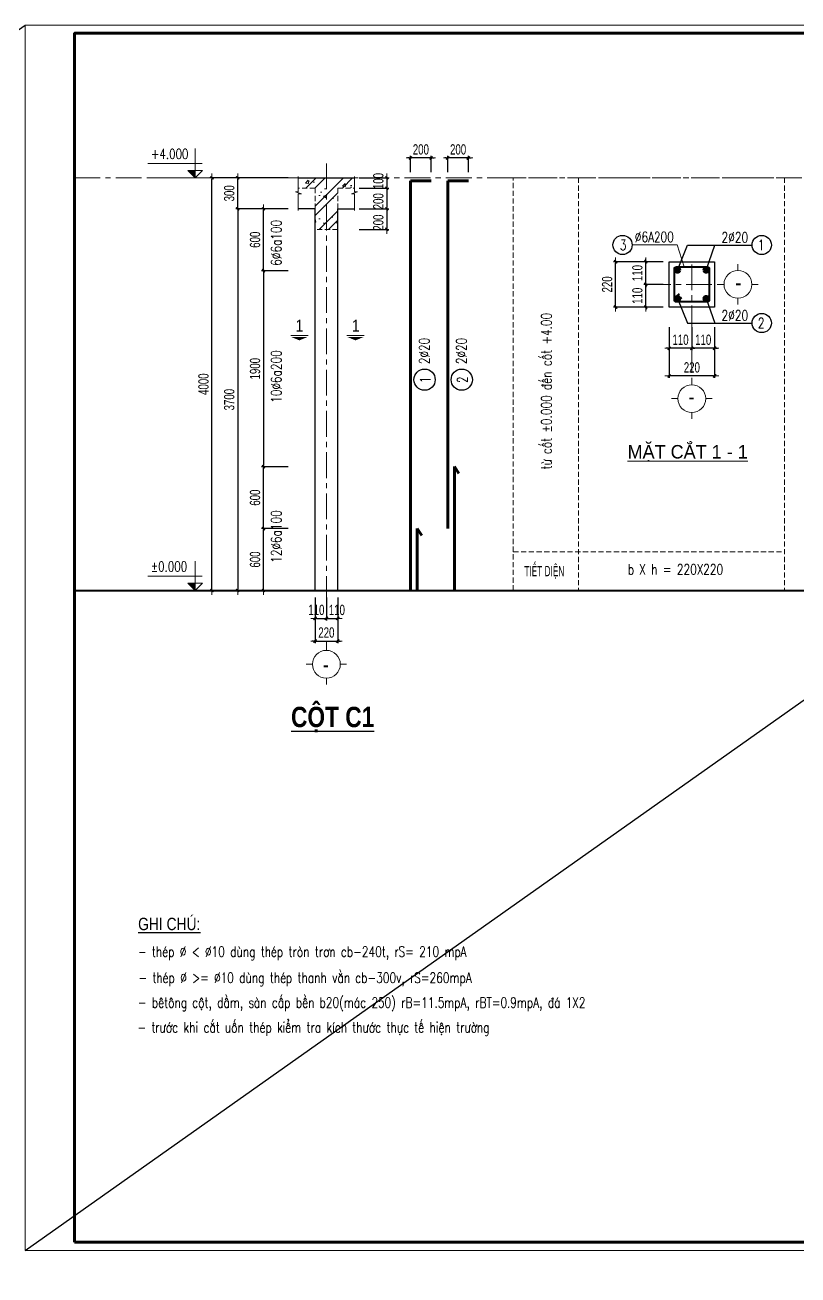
# Model space of a CAD drawing. Header units: millimetres. Extents: x -295047 to 263296, y -724756 to -308748.
# Drawn here: x -68504 to -61011, y -356723 to -344605 of the extents above; entities that cross this region are included whole.
import ezdxf
from ezdxf.enums import TextEntityAlignment as Align

# ---------------------------------------------------------------- set-up
doc = ezdxf.new("R2010")
doc.units = ezdxf.units.MM
doc.header["$MEASUREMENT"] = 0
doc.header["$PDMODE"] = 32
for name, pattern in [('CENTERX2', [4, 2.5, -0.5, 0.5, -0.5]), ('DASHDOT', [1, 0.5, -0.25, 0, -0.25]), ('HIDDEN', [0.375, 0.25, -0.125])]:
    doc.linetypes.add(name, pattern=pattern)
doc.layers.get('Defpoints').update_dxf_attribs({"color": 1})
doc.layers.add('7', color=7, linetype='Continuous')
for name, color, linetype, lineweight in [('EG Dim', 8, 'Continuous', 15), ('EG Khac', 4, 'Continuous', 15), ('EG Net dam3', 1, 'Continuous', 60), ('EG Text1', 3, 'Continuous', 20), ('EG Text2', 7, 'Continuous', 25), ('ISO', 153, 'Continuous', 13), ('Khac', 156, 'Continuous', 9), ('Khungten_LCDI', 7, 'Continuous', 5), ('KICHTHUOC', 8, 'Continuous', 18), ('LC Dim', 8, 'Continuous', 18), ('LC Hatch', 252, 'Continuous', 9), ('LC ISO', 153, 'Continuous', 13), ('LC MANH DUT', 35, 'HIDDEN', 5), ('LC Net dam2', 6, 'Continuous', 40), ('LC Net dam3', 1, 'Continuous', 60), ('LC Net manh', 219, 'Continuous', 5), ('LC Net thay', 7, 'Continuous', 25), ('LC Net truc', 79, 'DASHDOT', 13), ('LC Text1', 3, 'Continuous', 20), ('LC Text2', 7, 'Continuous', 25), ('TEXT2', 3, 'Continuous', 20)]:
    doc.layers.add(name, color=color, linetype=linetype, lineweight=lineweight)
doc.layers.add('KCS_Plotter', color=11, linetype='Continuous', plot=False)
doc.styles.add('EG 1', font='VHAVANB.TTF')
doc.styles.add('EG Hai', font='VHARIALN.TTF', dxfattribs={"width": 0.7})
doc.styles.add('EG Huy', font='vnsimli.shx', dxfattribs={"width": 0.75})
doc.styles.add('HOATBIF', font='hoatbif.shx', dxfattribs={"width": 0.7})
doc.styles.add('Khungten', font='VHAVAN.TTF', dxfattribs={"width": 0.9, "height": 5000})
doc.styles.add('LC 1', font='VHAVANB.TTF')
doc.styles.add('LC 3', font='vnsimli.shx', dxfattribs={"width": 0.75})
doc.styles.add('LC3', font='VHARIALB.TTF', dxfattribs={"width": 0.8})
doc.styles.add('RMS2', font='romans.shx', dxfattribs={"width": 0.75})
doc.styles.add('T2', font='VHARIAL.TTF', dxfattribs={"width": 0.8})
doc.styles.add('Title', font='VHBLACK.TTF', dxfattribs={"width": 0.8})
doc.dimstyles.new('1-100(1-40)', dxfattribs={"dimscale": 40, "dimtxt": 2.5, "dimasz": 0.35, "dimexe": 0.5, "dimexo": 0, "dimgap": 0.8, "dimtad": 1, "dimdec": 0, "dimzin": 0, "dimdsep": 46, "dimtxsty": 'HOATBIF', "dimblk1": 'DOT', "dimblk2": 'DOT', "dimsah": 1, "dimcen": -1, "dimdle": 1, "dimclrd": 256, "dimclre": 256, "dimclrt": 4, "dimadec": 3, "dimazin": 2, "dimtfac": 0.333333, "dimtdec": 0, "dimtix": 1, "dimtmove": 2, "dimatfit": 3, "dimldrblk": 'DOT', "dimfxl": 1, "dimtvp": 0.833333, "dimtolj": 1, "dimtzin": 0, "dimarcsym": 0})

# ---------------------------------------------------------------- blocks, each defined once
blk = doc.blocks.new('catngang')
at = {"layer": 'EG Khac', "color": 1, "ltscale": 2}
blk.add_line((0, 0), (-4.41, 0), dxfattribs=at)
blk.add_lwpolyline([(-2.21, -1.22, 0, 4.29, 0), (-2.21, -0.33, 2.5, 2.5, 0)], format="xyseb", dxfattribs=at)
at = {"layer": 'EG Khac', "color": 7, "style": 'EG 1'}
blk.add_attdef('MC', text='', height=3, dxfattribs=at).set_placement((-2.21, 2.5), align=Align.MIDDLE_CENTER)
blk = doc.blocks.new('TIEUDE2')
at = {"layer": 'LC Text2', "color": 7, "style": 'LC 1'}
blk.add_attdef('%%UTIªU§Ò', text='', height=3.5, dxfattribs=at).set_placement((0, 0), align=Align.BOTTOM_CENTER)
blk.add_attdef('TL', text='', height=2.2, dxfattribs=at).set_placement((0, -1.8), align=Align.TOP_CENTER)
blk = doc.blocks.new('CT')
at = {"layer": 'LC Text1', "lineweight": 15}
blk.add_hatch(color=4, dxfattribs=at).paths.add_polyline_path([(3.25, 1.6), (1.64, 1.6), (1.64, 0)])
at = {"layer": 'LC Text1', "color": 4, "lineweight": 15, "ltscale": 50}
for p, q in [((0.05, 3.14), (12, 3.14)), ((12.09, 0), (0, 0))]:
    blk.add_line(p, q, dxfattribs=at)
for points in [[(1.64, 6.43), (1.64, 0)], [(1.64, 0), (0.03, 1.6), (1.64, 1.6)], [(1.64, 0), (3.25, 1.6), (1.64, 1.6)]]:
    blk.add_lwpolyline(points, dxfattribs=at)
at = {"layer": 'LC Text1', "color": 4, "style": 'LC 3', "width": 0.75}
blk.add_attdef('CT', (1.91, 3.5), '', height=2.2, dxfattribs=at)
blk = doc.blocks.new('DOT')
at = {"layer": 'LC Dim'}
blk.add_line((-3, 0), (3, 0), dxfattribs=at)
at = {"layer": 'LC Dim', "color": 4}
blk.add_line((-1, -1), (1, 1), dxfattribs=at)
blk.add_lwpolyline([(0.5, 1), (-1, -0.5), (-0.5, -1), (1, 0.5)], close=True, dxfattribs=at)
blk = doc.blocks.new('*D238')
at = {"layer": 'Defpoints', "color": 0, "ltscale": 2, "transparency": 16777216}
for p in [(-66192, -349487), (-65952, -349487), (-65952, -350087)]:
    blk.add_point(p, dxfattribs=at)
at = {"layer": 'LC Dim', "lineweight": -2, "ltscale": 2, "transparency": 16777216}
for p, q in [((-65952, -349487), (-66212, -349487)), ((-66192, -350073), (-66192, -349501)), ((-65952, -350087), (-66212, -350087))]:
    blk.add_line(p, q, dxfattribs=at)
at = {"layer": 'LC Dim', "lineweight": -2, "ltscale": 2, "transparency": 16777216, "xscale": 14, "yscale": 14, "zscale": 14}
for p, rotation in [((-66192, -349487), 90), ((-66192, -350087), 270)]:
    blk.add_blockref('DOT', p, dxfattribs=dict(at, rotation=rotation))
at = {"layer": 'LC Dim', "color": 4, "ltscale": 2, "transparency": 16777216, "insert": (-66274, -349787), "char_height": 100, "attachment_point": 5, "rotation": 90, "style": 'HOATBIF'}
blk.add_mtext('\\A1;600', dxfattribs=at)
blk = doc.blocks.new('_Dot')
at = {"color": 0, "linetype": 'ByBlock', "lineweight": -2}
blk.add_line((-0.5, 0), (-1, 0), dxfattribs=at)
at = {"color": 0, "linetype": 'ByBlock', "const_width": 0.5}
blk.add_lwpolyline([(-0.25, 0, 1), (0.25, 0, 1)], format="xyb", close=True, dxfattribs=at)
blk = doc.blocks.new('*D239')
at = {"layer": 'Defpoints', "color": 0, "ltscale": 2, "transparency": 16777216}
for p in [(-66192, -346387), (-65952, -346387), (-65952, -346987)]:
    blk.add_point(p, dxfattribs=at)
at = {"layer": 'LC Dim', "lineweight": -2, "ltscale": 2, "transparency": 16777216}
for p, q in [((-65952, -346387), (-66212, -346387)), ((-66192, -346973), (-66192, -346401)), ((-65952, -346987), (-66212, -346987))]:
    blk.add_line(p, q, dxfattribs=at)
at = {"layer": 'LC Dim', "lineweight": -2, "ltscale": 2, "transparency": 16777216, "xscale": 14, "yscale": 14, "zscale": 14}
for p, rotation in [((-66192, -346387), 90), ((-66192, -346987), 270)]:
    blk.add_blockref('DOT', p, dxfattribs=dict(at, rotation=rotation))
at = {"layer": 'LC Dim', "color": 4, "ltscale": 2, "transparency": 16777216, "insert": (-66274, -346687), "char_height": 100, "attachment_point": 5, "rotation": 90, "style": 'HOATBIF'}
blk.add_mtext('\\A1;600', dxfattribs=at)
blk = doc.blocks.new('*D240')
at = {"layer": 'Defpoints', "color": 0, "ltscale": 2, "transparency": 16777216}
for p in [(-65952, -346987), (-66192, -348887), (-65952, -348887)]:
    blk.add_point(p, dxfattribs=at)
at = {"layer": 'LC Dim', "lineweight": -2, "ltscale": 2, "transparency": 16777216}
for p, q in [((-65952, -346987), (-66212, -346987)), ((-66192, -347001), (-66192, -348873)), ((-65952, -348887), (-66212, -348887))]:
    blk.add_line(p, q, dxfattribs=at)
at = {"layer": 'LC Dim', "lineweight": -2, "ltscale": 2, "transparency": 16777216, "xscale": 14, "yscale": 14, "zscale": 14}
for p, rotation in [((-66192, -346987), 90), ((-66192, -348887), 270)]:
    blk.add_blockref('DOT', p, dxfattribs=dict(at, rotation=rotation))
at = {"layer": 'LC Dim', "color": 4, "ltscale": 2, "transparency": 16777216, "insert": (-66274, -347937), "char_height": 100, "attachment_point": 5, "rotation": 90, "style": 'HOATBIF'}
blk.add_mtext('\\A1;1900', dxfattribs=at)
blk = doc.blocks.new('*D241')
at = {"layer": 'Defpoints', "color": 0, "ltscale": 2, "transparency": 16777216}
for p in [(-65952, -346387), (-66442, -350087), (-65952, -350087)]:
    blk.add_point(p, dxfattribs=at)
at = {"layer": 'LC Dim', "lineweight": -2, "ltscale": 2, "transparency": 16777216}
for p, q in [((-65952, -346387), (-66462, -346387)), ((-66442, -346401), (-66442, -350073)), ((-65952, -350087), (-66462, -350087))]:
    blk.add_line(p, q, dxfattribs=at)
at = {"layer": 'LC Dim', "lineweight": -2, "ltscale": 2, "transparency": 16777216, "xscale": 14, "yscale": 14, "zscale": 14}
for p, rotation in [((-66442, -346387), 90), ((-66442, -350087), 270)]:
    blk.add_blockref('DOT', p, dxfattribs=dict(at, rotation=rotation))
at = {"layer": 'LC Dim', "color": 4, "ltscale": 2, "transparency": 16777216, "insert": (-66524, -348237), "char_height": 100, "attachment_point": 5, "rotation": 90, "style": 'HOATBIF'}
blk.add_mtext('\\A1;3700', dxfattribs=at)
blk = doc.blocks.new('*D242')
at = {"layer": 'Defpoints', "color": 0, "ltscale": 2, "transparency": 16777216}
for p in [(-66442, -346087), (-65952, -346087), (-65952, -346387)]:
    blk.add_point(p, dxfattribs=at)
at = {"layer": 'LC Dim', "lineweight": -2, "ltscale": 2, "transparency": 16777216}
for p, q in [((-65952, -346087), (-66462, -346087)), ((-66442, -346373), (-66442, -346101)), ((-65952, -346387), (-66462, -346387))]:
    blk.add_line(p, q, dxfattribs=at)
at = {"layer": 'LC Dim', "lineweight": -2, "ltscale": 2, "transparency": 16777216, "xscale": 14, "yscale": 14, "zscale": 14}
for p, rotation in [((-66442, -346087), 90), ((-66442, -346387), 270)]:
    blk.add_blockref('DOT', p, dxfattribs=dict(at, rotation=rotation))
at = {"layer": 'LC Dim', "color": 4, "ltscale": 2, "transparency": 16777216, "insert": (-66524, -346237), "char_height": 100, "attachment_point": 5, "rotation": 90, "style": 'HOATBIF'}
blk.add_mtext('\\A1;300', dxfattribs=at)
blk = doc.blocks.new('*D243')
at = {"layer": 'Defpoints', "color": 0, "ltscale": 2, "transparency": 16777216}
for p in [(-66692, -346087), (-65952, -346087), (-65952, -350087)]:
    blk.add_point(p, dxfattribs=at)
at = {"layer": 'LC Dim', "lineweight": -2, "ltscale": 2, "transparency": 16777216}
for p, q in [((-65952, -346087), (-66712, -346087)), ((-66692, -350073), (-66692, -346101)), ((-65952, -350087), (-66712, -350087))]:
    blk.add_line(p, q, dxfattribs=at)
at = {"layer": 'LC Dim', "lineweight": -2, "ltscale": 2, "transparency": 16777216, "xscale": 14, "yscale": 14, "zscale": 14}
for p, rotation in [((-66692, -346087), 90), ((-66692, -350087), 270)]:
    blk.add_blockref('DOT', p, dxfattribs=dict(at, rotation=rotation))
at = {"layer": 'LC Dim', "color": 4, "ltscale": 2, "transparency": 16777216, "insert": (-66774, -348087), "char_height": 100, "attachment_point": 5, "rotation": 90, "style": 'HOATBIF'}
blk.add_mtext('\\A1;4000', dxfattribs=at)
blk = doc.blocks.new('*D244')
at = {"layer": 'Defpoints', "color": 0, "ltscale": 2, "transparency": 16777216}
for p in [(-65693, -350154), (-65583, -350154), (-65583, -350358)]:
    blk.add_point(p, dxfattribs=at)
at = {"layer": 'LC Dim', "lineweight": -2, "ltscale": 2, "transparency": 16777216}
for p, q in [((-65693, -350154), (-65693, -350378)), ((-65583, -350154), (-65583, -350378)), ((-65679, -350358), (-65597, -350358))]:
    blk.add_line(p, q, dxfattribs=at)
at = {"layer": 'LC Dim', "lineweight": -2, "ltscale": 2, "transparency": 16777216, "xscale": 14, "yscale": 14, "zscale": 14, "rotation": 180}
blk.add_blockref('DOT', (-65693, -350358), dxfattribs=at)
at = {"layer": 'LC Dim', "lineweight": -2, "ltscale": 2, "transparency": 16777216, "xscale": 14, "yscale": 14, "zscale": 14}
blk.add_blockref('DOT', (-65583, -350358), dxfattribs=at)
at = {"layer": 'LC Dim', "color": 4, "ltscale": 2, "transparency": 16777216, "insert": (-65680, -350276), "char_height": 100, "attachment_point": 5, "style": 'HOATBIF'}
blk.add_mtext('\\A1;110', dxfattribs=at)
blk = doc.blocks.new('*D245')
at = {"layer": 'Defpoints', "color": 0, "ltscale": 2, "transparency": 16777216}
for p in [(-65583, -350154), (-65473, -350154), (-65473, -350358)]:
    blk.add_point(p, dxfattribs=at)
at = {"layer": 'LC Dim', "lineweight": -2, "ltscale": 2, "transparency": 16777216}
for p, q in [((-65583, -350154), (-65583, -350378)), ((-65473, -350154), (-65473, -350378)), ((-65569, -350358), (-65487, -350358))]:
    blk.add_line(p, q, dxfattribs=at)
at = {"layer": 'LC Dim', "lineweight": -2, "ltscale": 2, "transparency": 16777216, "xscale": 14, "yscale": 14, "zscale": 14, "rotation": 180}
blk.add_blockref('DOT', (-65583, -350358), dxfattribs=at)
at = {"layer": 'LC Dim', "lineweight": -2, "ltscale": 2, "transparency": 16777216, "xscale": 14, "yscale": 14, "zscale": 14}
blk.add_blockref('DOT', (-65473, -350358), dxfattribs=at)
at = {"layer": 'LC Dim', "color": 4, "ltscale": 2, "transparency": 16777216, "insert": (-65481, -350276), "char_height": 100, "attachment_point": 5, "style": 'HOATBIF'}
blk.add_mtext('\\A1;110', dxfattribs=at)
blk = doc.blocks.new('*D246')
at = {"layer": 'Defpoints', "color": 0, "ltscale": 2, "transparency": 16777216}
for p in [(-65693, -350154), (-65473, -350154), (-65473, -350577)]:
    blk.add_point(p, dxfattribs=at)
at = {"layer": 'LC Dim', "lineweight": -2, "ltscale": 2, "transparency": 16777216}
for p, q in [((-65693, -350154), (-65693, -350597)), ((-65473, -350154), (-65473, -350597)), ((-65707, -350577), (-65721, -350577)), ((-65693, -350577), (-65473, -350577)), ((-65459, -350577), (-65445, -350577))]:
    blk.add_line(p, q, dxfattribs=at)
at = {"layer": 'LC Dim', "lineweight": -2, "ltscale": 2, "transparency": 16777216, "xscale": 14, "yscale": 14, "zscale": 14}
blk.add_blockref('DOT', (-65693, -350577), dxfattribs=at)
at = {"layer": 'LC Dim', "lineweight": -2, "ltscale": 2, "transparency": 16777216, "xscale": 14, "yscale": 14, "zscale": 14, "rotation": 180}
blk.add_blockref('DOT', (-65473, -350577), dxfattribs=at)
at = {"layer": 'LC Dim', "color": 4, "ltscale": 2, "transparency": 16777216, "insert": (-65583, -350495), "char_height": 100, "attachment_point": 5, "style": 'HOATBIF'}
blk.add_mtext('\\A1;220', dxfattribs=at)
blk = doc.blocks.new('TTRUC')
at = {"layer": 'LC ISO'}
for p, q in [((0, 6.95), (0, 10.13)), ((-6.95, 0), (-10.13, 0)), ((6.95, 0), (10.13, 0)), ((0, -6.95), (0, -10.13))]:
    blk.add_line(p, q, dxfattribs=at)
at = {"layer": 'LC Net manh'}
blk.add_circle((0, 0), 6.95, dxfattribs=at)
blk = doc.blocks.new('theptron1')
at = {"layer": 'LC Net dam3'}
for p, q in [((-0.5, 0), (0.5, 0)), ((-0.35, 0.35), (0.35, -0.35)), ((0.35, 0.35), (-0.35, -0.35)), ((0, 0.5), (0, -0.5))]:
    blk.add_line(p, q, dxfattribs=at)
blk.add_circle((0, 0), 0.5, dxfattribs=at)
blk = doc.blocks.new('*D247')
at = {"layer": 'Defpoints', "color": 0, "ltscale": 2, "transparency": 16777216}
for p in [(-62486, -347120), (-62317, -347120), (-62317, -347340)]:
    blk.add_point(p, dxfattribs=at)
at = {"layer": 'LC Dim', "lineweight": -2, "ltscale": 2, "transparency": 16777216}
for p, q in [((-62317, -347120), (-62506, -347120)), ((-62486, -347106), (-62486, -347092)), ((-62486, -347340), (-62486, -347120)), ((-62317, -347340), (-62506, -347340)), ((-62486, -347354), (-62486, -347368))]:
    blk.add_line(p, q, dxfattribs=at)
at = {"layer": 'LC Dim', "lineweight": -2, "ltscale": 2, "transparency": 16777216, "xscale": 14, "yscale": 14, "zscale": 14}
for p, rotation in [((-62486, -347120), 270), ((-62486, -347340), 90)]:
    blk.add_blockref('DOT', p, dxfattribs=dict(at, rotation=rotation))
at = {"layer": 'LC Dim', "color": 4, "ltscale": 2, "transparency": 16777216, "insert": (-62568, -347230), "char_height": 100, "attachment_point": 5, "rotation": 90, "style": 'HOATBIF'}
blk.add_mtext('\\A1;110', dxfattribs=at)
blk = doc.blocks.new('*D248')
at = {"layer": 'Defpoints', "color": 0, "ltscale": 2, "transparency": 16777216}
for p in [(-62486, -346900), (-62317, -346900), (-62317, -347120)]:
    blk.add_point(p, dxfattribs=at)
at = {"layer": 'LC Dim', "lineweight": -2, "ltscale": 2, "transparency": 16777216}
for p, q in [((-62317, -346900), (-62506, -346900)), ((-62486, -346886), (-62486, -346872)), ((-62486, -347120), (-62486, -346900)), ((-62317, -347120), (-62506, -347120)), ((-62486, -347134), (-62486, -347148))]:
    blk.add_line(p, q, dxfattribs=at)
at = {"layer": 'LC Dim', "lineweight": -2, "ltscale": 2, "transparency": 16777216, "xscale": 14, "yscale": 14, "zscale": 14}
for p, rotation in [((-62486, -346900), 270), ((-62486, -347120), 90)]:
    blk.add_blockref('DOT', p, dxfattribs=dict(at, rotation=rotation))
at = {"layer": 'LC Dim', "color": 4, "ltscale": 2, "transparency": 16777216, "insert": (-62568, -347010), "char_height": 100, "attachment_point": 5, "rotation": 90, "style": 'HOATBIF'}
blk.add_mtext('\\A1;110', dxfattribs=at)
blk = doc.blocks.new('*D249')
at = {"layer": 'Defpoints', "color": 0, "ltscale": 2, "transparency": 16777216}
for p in [(-62779, -346900), (-62317, -346900), (-62317, -347340)]:
    blk.add_point(p, dxfattribs=at)
at = {"layer": 'LC Dim', "lineweight": -2, "ltscale": 2, "transparency": 16777216}
for p, q in [((-62317, -346900), (-62799, -346900)), ((-62779, -347326), (-62779, -346914)), ((-62317, -347340), (-62799, -347340))]:
    blk.add_line(p, q, dxfattribs=at)
at = {"layer": 'LC Dim', "lineweight": -2, "ltscale": 2, "transparency": 16777216, "xscale": 14, "yscale": 14, "zscale": 14}
for p, rotation in [((-62779, -346900), 90), ((-62779, -347340), 270)]:
    blk.add_blockref('DOT', p, dxfattribs=dict(at, rotation=rotation))
at = {"layer": 'LC Dim', "color": 4, "ltscale": 2, "transparency": 16777216, "insert": (-62861, -347120), "char_height": 100, "attachment_point": 5, "rotation": 90, "style": 'HOATBIF'}
blk.add_mtext('\\A1;220', dxfattribs=at)
blk = doc.blocks.new('*D250')
at = {"layer": 'Defpoints', "color": 0, "ltscale": 2, "transparency": 16777216}
for p in [(-62040, -347536), (-61820, -347536), (-62040, -347739)]:
    blk.add_point(p, dxfattribs=at)
at = {"layer": 'LC Dim', "lineweight": -2, "ltscale": 2, "transparency": 16777216}
for p, q in [((-62040, -347536), (-62040, -347759)), ((-61820, -347536), (-61820, -347759)), ((-62054, -347739), (-62068, -347739)), ((-61820, -347739), (-62040, -347739)), ((-61806, -347739), (-61792, -347739))]:
    blk.add_line(p, q, dxfattribs=at)
at = {"layer": 'LC Dim', "lineweight": -2, "ltscale": 2, "transparency": 16777216, "xscale": 14, "yscale": 14, "zscale": 14}
blk.add_blockref('DOT', (-62040, -347739), dxfattribs=at)
at = {"layer": 'LC Dim', "lineweight": -2, "ltscale": 2, "transparency": 16777216, "xscale": 14, "yscale": 14, "zscale": 14, "rotation": 180}
blk.add_blockref('DOT', (-61820, -347739), dxfattribs=at)
at = {"layer": 'LC Dim', "color": 4, "ltscale": 2, "transparency": 16777216, "insert": (-61930, -347657), "char_height": 100, "attachment_point": 5, "style": 'HOATBIF'}
blk.add_mtext('\\A1;110', dxfattribs=at)
blk = doc.blocks.new('*D251')
at = {"layer": 'Defpoints', "color": 0, "ltscale": 2, "transparency": 16777216}
for p in [(-62260, -347536), (-62040, -347536), (-62260, -347739)]:
    blk.add_point(p, dxfattribs=at)
at = {"layer": 'LC Dim', "lineweight": -2, "ltscale": 2, "transparency": 16777216}
for p, q in [((-62260, -347536), (-62260, -347759)), ((-62040, -347536), (-62040, -347759)), ((-62274, -347739), (-62288, -347739)), ((-62040, -347739), (-62260, -347739)), ((-62026, -347739), (-62012, -347739))]:
    blk.add_line(p, q, dxfattribs=at)
at = {"layer": 'LC Dim', "lineweight": -2, "ltscale": 2, "transparency": 16777216, "xscale": 14, "yscale": 14, "zscale": 14}
blk.add_blockref('DOT', (-62260, -347739), dxfattribs=at)
at = {"layer": 'LC Dim', "lineweight": -2, "ltscale": 2, "transparency": 16777216, "xscale": 14, "yscale": 14, "zscale": 14, "rotation": 180}
blk.add_blockref('DOT', (-62040, -347739), dxfattribs=at)
at = {"layer": 'LC Dim', "color": 4, "ltscale": 2, "transparency": 16777216, "insert": (-62150, -347657), "char_height": 100, "attachment_point": 5, "style": 'HOATBIF'}
blk.add_mtext('\\A1;110', dxfattribs=at)
blk = doc.blocks.new('*D252')
at = {"layer": 'Defpoints', "color": 0, "ltscale": 2, "transparency": 16777216}
for p in [(-62260, -347536), (-61820, -347536), (-62260, -348007)]:
    blk.add_point(p, dxfattribs=at)
at = {"layer": 'LC Dim', "lineweight": -2, "ltscale": 2, "transparency": 16777216}
for p, q in [((-62260, -347536), (-62260, -348027)), ((-61820, -347536), (-61820, -348027)), ((-61834, -348007), (-62246, -348007))]:
    blk.add_line(p, q, dxfattribs=at)
at = {"layer": 'LC Dim', "lineweight": -2, "ltscale": 2, "transparency": 16777216, "xscale": 14, "yscale": 14, "zscale": 14, "rotation": 180}
blk.add_blockref('DOT', (-62260, -348007), dxfattribs=at)
at = {"layer": 'LC Dim', "lineweight": -2, "ltscale": 2, "transparency": 16777216, "xscale": 14, "yscale": 14, "zscale": 14}
blk.add_blockref('DOT', (-61820, -348007), dxfattribs=at)
at = {"layer": 'LC Dim', "color": 4, "ltscale": 2, "transparency": 16777216, "insert": (-62040, -347925), "char_height": 100, "attachment_point": 5, "style": 'HOATBIF'}
blk.add_mtext('\\A1;220', dxfattribs=at)
blk = doc.blocks.new('*D253')
at = {"layer": 'Defpoints', "color": 0, "ltscale": 2, "transparency": 16777216}
for p in [(-65266, -346087), (-65266, -346187), (-64997, -346187)]:
    blk.add_point(p, dxfattribs=at)
at = {"layer": 'LC Dim', "lineweight": -2, "ltscale": 2, "transparency": 16777216}
for p, q in [((-65266, -346087), (-64977, -346087)), ((-65266, -346187), (-64977, -346187)), ((-64997, -346101), (-64997, -346173))]:
    blk.add_line(p, q, dxfattribs=at)
at = {"layer": 'LC Dim', "lineweight": -2, "ltscale": 2, "transparency": 16777216, "xscale": 14, "yscale": 14, "zscale": 14}
for p, rotation in [((-64997, -346087), 90), ((-64997, -346187), 270)]:
    blk.add_blockref('DOT', p, dxfattribs=dict(at, rotation=rotation))
at = {"layer": 'LC Dim', "color": 4, "ltscale": 2, "transparency": 16777216, "insert": (-65079, -346118), "char_height": 100, "attachment_point": 5, "rotation": 90, "style": 'HOATBIF'}
blk.add_mtext('\\A1;100', dxfattribs=at)
blk = doc.blocks.new('*D254')
at = {"layer": 'Defpoints', "color": 0, "ltscale": 2, "transparency": 16777216}
for p in [(-65266, -346187), (-65266, -346387), (-64997, -346387)]:
    blk.add_point(p, dxfattribs=at)
at = {"layer": 'LC Dim', "lineweight": -2, "ltscale": 2, "transparency": 16777216}
for p, q in [((-65266, -346187), (-64977, -346187)), ((-64997, -346201), (-64997, -346373)), ((-65266, -346387), (-64977, -346387))]:
    blk.add_line(p, q, dxfattribs=at)
at = {"layer": 'LC Dim', "lineweight": -2, "ltscale": 2, "transparency": 16777216, "xscale": 14, "yscale": 14, "zscale": 14}
for p, rotation in [((-64997, -346187), 90), ((-64997, -346387), 270)]:
    blk.add_blockref('DOT', p, dxfattribs=dict(at, rotation=rotation))
at = {"layer": 'LC Dim', "color": 4, "ltscale": 2, "transparency": 16777216, "insert": (-65079, -346314), "char_height": 100, "attachment_point": 5, "rotation": 90, "style": 'HOATBIF'}
blk.add_mtext('\\A1;200', dxfattribs=at)
blk = doc.blocks.new('*D255')
at = {"layer": 'Defpoints', "color": 0, "ltscale": 2, "transparency": 16777216}
for p in [(-64767, -345894), (-64767, -346033), (-64567, -346033)]:
    blk.add_point(p, dxfattribs=at)
at = {"layer": 'LC Dim', "lineweight": -2, "ltscale": 2, "transparency": 16777216}
for p, q in [((-64781, -345894), (-64795, -345894)), ((-64767, -346033), (-64767, -345874)), ((-64567, -345894), (-64767, -345894)), ((-64567, -346033), (-64567, -345874)), ((-64553, -345894), (-64539, -345894))]:
    blk.add_line(p, q, dxfattribs=at)
at = {"layer": 'LC Dim', "lineweight": -2, "ltscale": 2, "transparency": 16777216, "xscale": 14, "yscale": 14, "zscale": 14}
blk.add_blockref('DOT', (-64767, -345894), dxfattribs=at)
at = {"layer": 'LC Dim', "lineweight": -2, "ltscale": 2, "transparency": 16777216, "xscale": 14, "yscale": 14, "zscale": 14, "rotation": 180}
blk.add_blockref('DOT', (-64567, -345894), dxfattribs=at)
at = {"layer": 'LC Dim', "color": 4, "ltscale": 2, "transparency": 16777216, "insert": (-64667, -345812), "char_height": 100, "attachment_point": 5, "style": 'HOATBIF'}
blk.add_mtext('\\A1;200', dxfattribs=at)
blk = doc.blocks.new('TIEUDE1')
at = {"layer": 'LC Text2', "color": 7, "style": 'LC 1'}
blk.add_attdef('TIªU§Ò', text='', height=5, dxfattribs=at).set_placement((0, 0), align=Align.BOTTOM_CENTER)
blk.add_attdef('TL', text='', height=3, dxfattribs=at).set_placement((0, -2), align=Align.TOP_CENTER)
blk = doc.blocks.new('*D256')
at = {"layer": 'Defpoints', "color": 0, "ltscale": 2, "transparency": 16777216}
for p in [(-64407, -345894), (-64407, -346033), (-64206, -346033)]:
    blk.add_point(p, dxfattribs=at)
at = {"layer": 'LC Dim', "lineweight": -2, "ltscale": 2, "transparency": 16777216}
for p, q in [((-64421, -345894), (-64435, -345894)), ((-64407, -346033), (-64407, -345874)), ((-64206, -345894), (-64407, -345894)), ((-64206, -346033), (-64206, -345874)), ((-64192, -345894), (-64178, -345894))]:
    blk.add_line(p, q, dxfattribs=at)
at = {"layer": 'LC Dim', "lineweight": -2, "ltscale": 2, "transparency": 16777216, "xscale": 14, "yscale": 14, "zscale": 14}
blk.add_blockref('DOT', (-64407, -345894), dxfattribs=at)
at = {"layer": 'LC Dim', "lineweight": -2, "ltscale": 2, "transparency": 16777216, "xscale": 14, "yscale": 14, "zscale": 14, "rotation": 180}
blk.add_blockref('DOT', (-64206, -345894), dxfattribs=at)
at = {"layer": 'LC Dim', "color": 4, "ltscale": 2, "transparency": 16777216, "insert": (-64306, -345812), "char_height": 100, "attachment_point": 5, "style": 'HOATBIF'}
blk.add_mtext('\\A1;200', dxfattribs=at)
blk = doc.blocks.new('*D257')
at = {"layer": 'Defpoints', "color": 0, "ltscale": 2, "transparency": 16777216}
for p in [(-65266, -346387), (-65266, -346587), (-64997, -346587)]:
    blk.add_point(p, dxfattribs=at)
at = {"layer": 'LC Dim', "lineweight": -2, "ltscale": 2, "transparency": 16777216}
for p, q in [((-65266, -346387), (-64977, -346387)), ((-64997, -346401), (-64997, -346573)), ((-65266, -346587), (-64977, -346587))]:
    blk.add_line(p, q, dxfattribs=at)
at = {"layer": 'LC Dim', "lineweight": -2, "ltscale": 2, "transparency": 16777216, "xscale": 14, "yscale": 14, "zscale": 14}
for p, rotation in [((-64997, -346387), 90), ((-64997, -346587), 270)]:
    blk.add_blockref('DOT', p, dxfattribs=dict(at, rotation=rotation))
at = {"layer": 'LC Dim', "color": 4, "ltscale": 2, "transparency": 16777216, "insert": (-65079, -346521), "char_height": 100, "attachment_point": 5, "rotation": 90, "style": 'HOATBIF'}
blk.add_mtext('\\A1;200', dxfattribs=at)
blk = doc.blocks.new('lcdi KC')
at = {"layer": 'Defpoints', "lineweight": 0}
blk.add_lwpolyline([(-1200, -14850), (-1200, 14850), (40800, 14850), (40800, -14850)], close=True, dxfattribs=at)
at = {"layer": 'Khungten_LCDI', "color": 5, "lineweight": 60}
blk.add_lwpolyline([(0, -14650), (0, 14650), (40600, 14650), (40600, -14650)], close=True, dxfattribs=at)
at = {"color": 7, "style": 'Khungten', "width": 0.8}
for tag, p in [('REVISION', (39499, -10746)), ('NGAYHT', (39546, -11609))]:
    blk.add_attdef(tag, text='', height=200, dxfattribs=at).set_placement(p, align=Align.CENTER)
at = {"layer": 'LC Text1', "style": 'Title', "width": 1.485915}
for tag, p, p2 in [('TENBANVE1', (36913, -8886), (40339, -8886)), ('TENBANVE2', (36913, -9562), (40339, -9562))]:
    blk.add_attdef(tag, text='', height=250, dxfattribs=at).set_placement(p, p2, align=Align.FIT)
at = {"layer": 'LC Text1', "style": 'Title', "width": 0.7}
blk.add_attdef('SOBANVE', text='', height=250, dxfattribs=at).set_placement((39562, -13896), align=Align.CENTER)
blk = doc.blocks.new('*D105')
at = {"layer": 'Defpoints', "color": 0, "ltscale": 2, "transparency": 16777216}
for p in [(-66192, -348887), (-65952, -348887), (-65952, -349487)]:
    blk.add_point(p, dxfattribs=at)
at = {"layer": 'LC Dim', "lineweight": -2, "ltscale": 2, "transparency": 16777216}
for p, q in [((-65952, -348887), (-66212, -348887)), ((-66192, -349473), (-66192, -348901)), ((-65952, -349487), (-66212, -349487))]:
    blk.add_line(p, q, dxfattribs=at)
at = {"layer": 'LC Dim', "lineweight": -2, "ltscale": 2, "transparency": 16777216, "xscale": 14, "yscale": 14, "zscale": 14}
for p, rotation in [((-66192, -348887), 90), ((-66192, -349487), 270)]:
    blk.add_blockref('DOT', p, dxfattribs=dict(at, rotation=rotation))
at = {"layer": 'LC Dim', "color": 4, "ltscale": 2, "transparency": 16777216, "insert": (-66274, -349187), "char_height": 100, "attachment_point": 5, "rotation": 90, "style": 'HOATBIF'}
blk.add_mtext('\\A1;600', dxfattribs=at)

msp = doc.modelspace()

# ---------------------------------------------------------------- hatches: boundary and pattern name
at = {"layer": 'LC Hatch', "ltscale": 2}
h = msp.add_hatch(dxfattribs=at)
h.set_pattern_fill('BTCT', color=256, scale=50)
h.set_pattern_definition([(50, (-114715.38, -287463.23), (358.6301, -31.3761), [37.5, -412.5]), (355, (-114715.38, -287463.23), (-69.3757, 376.096), [30, -330]), (100.4514, (-114685.5, -287465.84), (289.2547, 344.7198), [31.8701, -350.571]), (46.1842, (-114715.38, -287363.23), (533.6205, -82.7595), [56.25, -618.75]), (96.6356, (-114670.9, -287370.1), (467.3314, 487.059), [47.805, -525.8565]), (351.1842, (-114715.4, -287363.23), (467.331, 487.0593), [45, -495]), (21, (-114665.38, -287388.23), (298.4535, -201.3094), [37.5, -412.5]), (326, (-114665.38, -287388.23), (121.6577, 362.575), [30, -330]), (71.4514, (-114640.5, -287405), (420.1113, 161.2652), [31.8701, -350.571]), (37.5, (-114715.38, -287463.23), (6.07993, 166.44693), [0, -326, 0, -335, 0, -331.25]), (7.5, (-114715.38, -287463.23), (131.53477, 197.20586), [0, -191, 0, -318.5, 0, -126.25]), (327.5, (-114826.88, -287463.23), (266.91122, -11.27744), [0, -125, 0, -390, 0, -517.5]), (317.5, (-114876.88, -287463.23), (291.5931, 50.0525), [0, -162.5, 0, -259, 0, -367.5]), (45, (-114715.38, -287463.23), (-132.5825, 132.5825), []), (45, (-114626.99, -287463.23), (-132.5825, 132.5825), [])])
h.paths.add_polyline_path([(-65309.9, -346186.6), (-65472.7, -346186.6), (-65472.7, -346586.6), (-65692.7, -346586.6), (-65692.7, -346186.6), (-65855.6, -346186.6), (-65855.6, -346086.6), (-65692.7, -346086.6), (-65472.7, -346086.6), (-65309.9, -346086.6)])

# ---------------------------------------------------------------- linework, layer by layer
at = {"layer": '7'}
msp.add_lwpolyline([(-61820.5, -346899.7), (-61820.5, -347339.7), (-62260.5, -347339.7), (-62260.5, -346899.7)], close=True, dxfattribs=at)
at = {"layer": 'EG Net dam3', "ltscale": 500}
for p, q in [((-64767, -350086.6), (-64767, -346116.2)), ((-64767, -346116.2), (-64566.7, -346116.2)), ((-64406.5, -349486.6), (-64406.5, -346116.2)), ((-64406.5, -346116.2), (-64206.2, -346116.2)), ((-64342.2, -350086.6), (-64342.2, -348886.6)), ((-64342.2, -348886.6), (-64298.1, -348953.2)), ((-64702.7, -350086.6), (-64702.7, -349486.6)), ((-64702.7, -349486.6), (-64658.6, -349553.2))]:
    msp.add_line(p, q, dxfattribs=at)
at = {"layer": 'EG Text2', "linetype": 'ByBlock'}
for centre in [(-64631, -348043.5), (-64270.5, -348043.5)]:
    msp.add_circle(centre, 102.9, dxfattribs=at)
at = {"layer": 'ISO'}
for points in [[(-65855.6, -346074.7), (-65855.6, -346222.4), (-65883.3, -346222.4), (-65825.1, -346243.5), (-65855.6, -346243.5), (-65855.6, -346402.8)], [(-65309.9, -346074.7), (-65309.9, -346222.4), (-65282.1, -346222.4), (-65340.3, -346243.5), (-65309.9, -346243.5), (-65309.9, -346402.8)]]:
    msp.add_lwpolyline(points, dxfattribs=at)
at = {"layer": 'KCS_Plotter', "ltscale": 2}
for p, q in [((-102104.2, -368365.3), (-68504.2, -344605.3)), ((-68504.2, -356485.3), (-51704.2, -344605.3))]:
    msp.add_line(p, q, dxfattribs=at)
at = {"layer": 'LC Dim', "ltscale": 2}
for p, q in [((-62181.9, -346737.5), (-62619, -346737.5)), ((-62116, -346950.4), (-62181.9, -346737.5)), ((-61865, -346738), (-61456, -346738)), ((-61865, -347494.5), (-61456, -347494.5))]:
    msp.add_line(p, q, dxfattribs=at)
at = {"layer": 'LC MANH DUT', "ltscale": 200}
for p, q in [((-65692.7, -346186.6), (-65855.6, -346186.6)), ((-65692.7, -346386.6), (-65692.7, -346186.6)), ((-65472.7, -346186.6), (-65472.7, -346386.6)), ((-65472.7, -346186.6), (-65309.9, -346186.6)), ((-63139.7, -346086.6), (-63139.7, -350086.6)), ((-65472.7, -346586.6), (-65692.7, -346586.6)), ((-63770.8, -349712.4), (-61143.4, -349712.4))]:
    msp.add_line(p, q, dxfattribs=at)
msp.add_lwpolyline([(-63770.8, -350086.6), (-63770.8, -346086.6), (-61143.4, -346086.6), (-61143.4, -350086.6)], dxfattribs=at)
at = {"layer": 'LC Net dam2'}
for p, q in [((-62209.7, -347254.8), (-62159.3, -347211.5)), ((-62186.9, -347289.1), (-62136.6, -347245.8))]:
    msp.add_line(p, q, dxfattribs=at)
msp.add_lwpolyline([(-61871.3, -346970.4), (-61871.3, -347269.1, -0.4142136), (-61891.3, -347289.1), (-62189.7, -347289.1, -0.4142136), (-62209.7, -347269.1), (-62209.7, -346970.4, -0.4142136), (-62189.7, -346950.4), (-61891.3, -346950.4, -0.4142136)], format="xyb", close=True, dxfattribs=at)
at = {"layer": 'LC Net dam2', "ltscale": 2}
msp.add_lwpolyline([(-68024.2, -350086.6), (-53384.2, -350086.6)], dxfattribs=at)
at = {"layer": 'LC Net thay'}
for p, q in [((-65855.6, -346086.6), (-65309.9, -346086.6)), ((-65692.7, -346386.6), (-65855.6, -346386.6)), ((-65692.7, -350086.6), (-65692.7, -346386.6)), ((-65472.7, -350086.6), (-65472.7, -346386.6)), ((-65472.7, -346386.6), (-65309.9, -346386.6))]:
    msp.add_line(p, q, dxfattribs=at)
at = {"layer": 'LC Net truc', "linetype": 'CENTERX2', "ltscale": 100}
for p, q in [((-65582.7, -350196.7), (-65582.7, -345939.7)), ((-68024.2, -346086.6), (-53384.2, -346086.6)), ((-62040.5, -346925.8), (-62040.5, -348030.8)), ((-62495.3, -347119.7), (-61790.3, -347119.7)), ((-65582.7, -350576.7), (-65582.7, -350605.6))]:
    msp.add_line(p, q, dxfattribs=at)
at = {"layer": 'LC Text2', "linetype": 'ByBlock'}
for centre in [(-62712, -346737.5), (-61362.9, -346738), (-61362.9, -347494.5)]:
    msp.add_circle(centre, 93.1, dxfattribs=at)

# ---------------------------------------------------------------- block references
at = {"layer": 'EG Dim', "yscale": 42.40098003740421}
for p, xscale, zscale, rotation in [((-62179.4, -346981.3), 42.40098003740421, 42.40098003740421, 90), ((-61901.6, -346981.3), -42.40098003740421, 42.40098003745079, 270), ((-62179.4, -347258.2), -42.40098003740421, 42.40098003745079, 90), ((-61901.6, -347258.2), 42.40098003740421, 42.40098003740421, 270)]:
    msp.add_blockref('theptron1', p, dxfattribs=dict(at, xscale=xscale, zscale=zscale, rotation=rotation))
at = {"layer": 'EG Text1'}
ref = msp.add_blockref('CT', (-66783.3, -346086.6), dxfattribs=dict(at, xscale=-44.25072279153392, yscale=44.25072279159212, zscale=44.25072279160228))
ref.add_attrib('CT', '+4.000', (-67282.6, -345903.4), dxfattribs={"layer": 'Khac', "color": 3, "height": 97.35, "style": 'EG Huy', "width": 0.75})
ref = msp.add_blockref('CT', (-66783.3, -350086.6), dxfattribs=dict(at, xscale=-44.25072279153392, yscale=44.25072279159212, zscale=44.25072279160228))
ref.add_attrib('CT', '%%p0.000', (-67282.6, -349903.4), dxfattribs={"layer": 'Khac', "color": 3, "height": 97.35, "style": 'EG Huy', "width": 0.75})
at = {"layer": 'EG Text2'}
ref = msp.add_blockref('catngang', (-65759.3, -347615.5), dxfattribs=dict(at, xscale=38.47888938407414, yscale=38.47888938407414, zscale=38.47888938407414))
ref.add_attrib('MC', '1', dxfattribs={"layer": 'Khac', "color": 7, "height": 115.4, "style": 'EG Hai'}).set_placement((-65844.2, -347519.3), align=Align.MIDDLE_CENTER)
ref = msp.add_blockref('catngang', (-65385.7, -347615.5), dxfattribs=dict(at, xscale=-38.47888938407414, yscale=38.47888938395772, zscale=38.47888938399652))
ref.add_attrib('MC', '1', dxfattribs={"layer": 'Khac', "color": 7, "height": 115.4, "style": 'EG Hai'}).set_placement((-65297.7, -347519.3), align=Align.MIDDLE_CENTER)
ref = msp.add_blockref('TIEUDE2', (-62080.9, -348846.9), dxfattribs=dict(at, xscale=38.47888938407414, yscale=38.47888938407414, zscale=38.47888938407414))
ref.add_attrib('%%UTIªU§Ò', '%%UmÆt c¾t 1 - 1', dxfattribs={"layer": 'TEXT2', "color": 7, "height": 130.68, "style": 'EG 1'}).set_placement((-62080.9, -348846.9), align=Align.BOTTOM_CENTER)
at = {"layer": 'KICHTHUOC', "xscale": 19.39036266761832, "yscale": 19.39036266761832, "zscale": 19.39036266761832}
for p in [(-61593.8, -347119.7), (-62040.5, -348227.2), (-65582.7, -350802.1)]:
    msp.add_blockref('TTRUC', p, dxfattribs=at)
at = {"layer": 'LC Net thay', "xscale": 0.3999999999995694, "yscale": 0.3999999999995694, "zscale": 0.3999999999995694}
msp.add_blockref('lcdi KC', (-68024.2, -350545.3), dxfattribs=at)
at = {"layer": 'LC Text2'}
ref = msp.add_blockref('TIEUDE1', (-65522.1, -351470.8), dxfattribs=dict(at, xscale=40, yscale=40, zscale=40))
ref.add_attrib('TIªU§Ò', '%%UCéT C1', dxfattribs={"color": 7, "height": 196.98, "style": 'LC3', "width": 0.8}).set_placement((-65522.1, -351470.8), align=Align.BOTTOM_CENTER)

# ---------------------------------------------------------------- texts
at = {"layer": 'EG Text1', "color": 3, "style": 'EG Huy', "width": 0.75}
msp.add_text('tõ cèt %%P0.000 ®Õn cèt +4.00', height=100, rotation=90, dxfattribs=at).set_placement((-63400.2, -348915.3))
msp.add_text('b X h = 220X220', height=100, dxfattribs=at).set_placement((-62661.8, -349932.4))
at = {"layer": 'EG Text2', "linetype": 'ByBlock', "style": 'RMS2', "width": 0.75}
for s, p in [('6%%C6a100', (-66018.8, -346940.2)), ('2%%C20', (-64584.2, -347893.9)), ('2%%C20', (-64223.7, -347893.9)), ('10%%C6a200', (-66018.8, -348268.6)), ('12%%C6a100', (-66018.8, -349819.6))]:
    msp.add_text(s, height=100, rotation=90, dxfattribs=at).set_placement(p)
for s, p in [('1', (-64625.2, -348043.5)), ('2', (-64264.7, -348043.5))]:
    msp.add_text(s, height=100, rotation=90, dxfattribs=at).set_placement(p, align=Align.MIDDLE_CENTER)
at = {"layer": 'EG Text2', "lineweight": -2, "style": 'EG Hai', "width": 0.7}
msp.add_text('tiÕt diÖn', height=100, dxfattribs=at).set_placement((-63663.6, -349949))
at = {"layer": 'LC Text1', "ltscale": 0.2, "style": 'LC 1', "width": 0.9}
for p in [(-61589.9, -347222.5), (-62044.1, -348330), (-65587.9, -350925.4)]:
    msp.add_text('-', height=150, dxfattribs=at).set_placement(p, align=Align.BOTTOM_CENTER)
at = {"layer": 'LC Text1', "color": 3, "style": 'LC 3', "width": 0.75}
for s, p in [('- thÐp %%C < %%C10 dïng thÐp trßn tr¬n cb-240t, rS= 210 mpA', (-67408.7, -353638.3)), ('- thÐp %%C >= %%C10 dïng thÐp thanh v»n cb-300v, rS=260mpA', (-67404.6, -353890.8)), ('- bªt«ng cét, dÇm, sµn cÊp bÒn b20(m¸c 250) rB=11.5mpA, rBT=0.9mpA, ®¸ 1X2', (-67409.5, -354131.5)), ('- tr\xadíc khi c¾t uèn thÐp kiÓm tra kÝch th\xadíc thùc tÕ hiÖn tr\xadêng', (-67414.4, -354372.2))]:
    msp.add_text(s, height=100, dxfattribs=at).set_placement(p)
at = {"layer": 'LC Text2', "linetype": 'ByBlock', "style": 'LC 3', "width": 0.75}
for s, p in [('%%C6A200', (-62593.5, -346710.3)), ('2%%C20', (-61752.3, -346713.9)), ('2%%C20', (-61752.3, -347470.4))]:
    msp.add_text(s, height=100, dxfattribs=at).set_placement(p)
for s, p in [('3', (-62706.8, -346737.5)), ('1', (-61368.2, -346738)), ('2', (-61368.2, -347494.5))]:
    msp.add_text(s, height=100, dxfattribs=at).set_placement(p, align=Align.MIDDLE_CENTER)
at = {"layer": 'LC Text2', "style": 'T2', "width": 0.8}
msp.add_text('%%Ughi chó:', height=120, dxfattribs=at).set_placement((-67407.7, -353379.9))

# ---------------------------------------------------------------- dimensions: what is measured, and where the dimension line sits
at = {"layer": 'LC Dim', "ltscale": 2}
for base, p1, p2, angle, picture, middle in [((-64767, -345893.7), (-64566.7, -346032.7), (-64767, -346032.7), 180, '*D255', (-64666.9, -345811.7)), ((-64406.5, -345893.7), (-64206.2, -346032.7), (-64406.5, -346032.7), 180, '*D256', (-64306.4, -345811.7)), ((-66691.6, -346086.6), (-65952.2, -350086.6), (-65952.2, -346086.6), 90, '*D243', (-66773.6, -348086.6)), ((-66441.6, -346086.6), (-65952.2, -346386.6), (-65952.2, -346086.6), 90, '*D242', (-66523.6, -346236.6)), ((-66441.6, -350086.6), (-65952.2, -346386.6), (-65952.2, -350086.6), 90, '*D241', (-66523.6, -348236.6)), ((-66191.6, -346386.6), (-65952.2, -346986.6), (-65952.2, -346386.6), 90, '*D239', (-66273.6, -346686.6)), ((-66191.6, -348886.6), (-65952.2, -346986.6), (-65952.2, -348886.6), 90, '*D240', (-66273.6, -347936.6)), ((-66191.6, -348886.6), (-65952.2, -349486.6), (-65952.2, -348886.6), 90, '*D105', (-66273.6, -349186.6)), ((-66191.6, -349486.6), (-65952.2, -350086.6), (-65952.2, -349486.6), 90, '*D238', (-66273.6, -349786.6))]:
    dim = msp.add_linear_dim(base=base, p1=p1, p2=p2, angle=angle, dimstyle='1-100(1-40)', dxfattribs=at)
    dim.commit()
    dim.dimension.update_dxf_attribs({"geometry": picture, "text_midpoint": middle})
for base, p1, p2, picture, middle in [((-64996.6, -346186.6), (-65265.9, -346086.6), (-65265.9, -346186.6), '*D253', (-65078.6, -346118.5)), ((-64996.6, -346386.6), (-65265.9, -346186.6), (-65265.9, -346386.6), '*D254', (-65078.6, -346313.7)), ((-64996.6, -346586.6), (-65265.9, -346386.6), (-65265.9, -346586.6), '*D257', (-65078.6, -346521.1))]:
    dim = msp.add_linear_dim(base=base, p1=p1, p2=p2, angle=90, dimstyle='1-100(1-40)', dxfattribs=at)
    dim.commit()
    dim.dimension.update_dxf_attribs({"geometry": picture, "text_midpoint": middle, "dimtype": 160})
for base, p1, p2, angle, picture, middle in [((-62778.5, -346899.7), (-62317.2, -347339.7), (-62317.2, -346899.7), 90, '*D249', (-62860.5, -347119.7)), ((-62485.7, -346899.7), (-62317.2, -347119.7), (-62317.2, -346899.7), 90, '*D248', (-62567.7, -347009.7)), ((-62485.7, -347119.7), (-62317.2, -347339.7), (-62317.2, -347119.7), 90, '*D247', (-62567.7, -347229.7)), ((-62260.5, -347739.4), (-62040.5, -347535.9), (-62260.5, -347535.9), 180, '*D251', (-62150.5, -347657.4)), ((-62260.5, -348007.3), (-61820.5, -347535.9), (-62260.5, -347535.9), 180, '*D252', (-62040.5, -347925.3)), ((-62040.5, -347739.4), (-61820.5, -347535.9), (-62040.5, -347535.9), 180, '*D250', (-61930.5, -347657.4))]:
    dim = msp.add_linear_dim(base=base, p1=p1, p2=p2, angle=angle, dimstyle='1-100(1-40)', override={"dimlfac": 0.5}, dxfattribs=at)
    dim.commit()
    dim.dimension.update_dxf_attribs({"geometry": picture, "text_midpoint": middle})
for base, p1, p2, picture, middle in [((-65582.7, -350357.7), (-65692.7, -350154.2), (-65582.7, -350154.2), '*D244', (-65680.1, -350275.7)), ((-65472.7, -350357.7), (-65582.7, -350154.2), (-65472.7, -350154.2), '*D245', (-65480.6, -350275.7))]:
    dim = msp.add_linear_dim(base=base, p1=p1, p2=p2, dimstyle='1-100(1-40)', dxfattribs=at)
    dim.commit()
    dim.dimension.update_dxf_attribs({"geometry": picture, "text_midpoint": middle, "dimtype": 160})
dim = msp.add_linear_dim(base=(-65472.7, -350576.7), p1=(-65692.7, -350154.2), p2=(-65472.7, -350154.2), dimstyle='1-100(1-40)', dxfattribs=at)
dim.commit()
dim.dimension.update_dxf_attribs({"geometry": '*D246', "text_midpoint": (-65582.7, -350494.7)})

# ---------------------------------------------------------------- leaders
for points in [[(-62179.4, -346981.3), (-62083.9, -346738), (-61456, -346738)], [(-61901.6, -346981.3), (-61818.4, -346738), (-61456, -346738)], [(-62179.4, -347258.2), (-62083.9, -347494.5), (-61456, -347494.5)], [(-61901.6, -347258.2), (-61818.4, -347494.5), (-61456, -347494.5)]]:
    msp.add_leader(points, dimstyle='1-100(1-40)', override={"dimlfac": 0.5}, dxfattribs=at)

doc.saveas('drawing.dxf')
